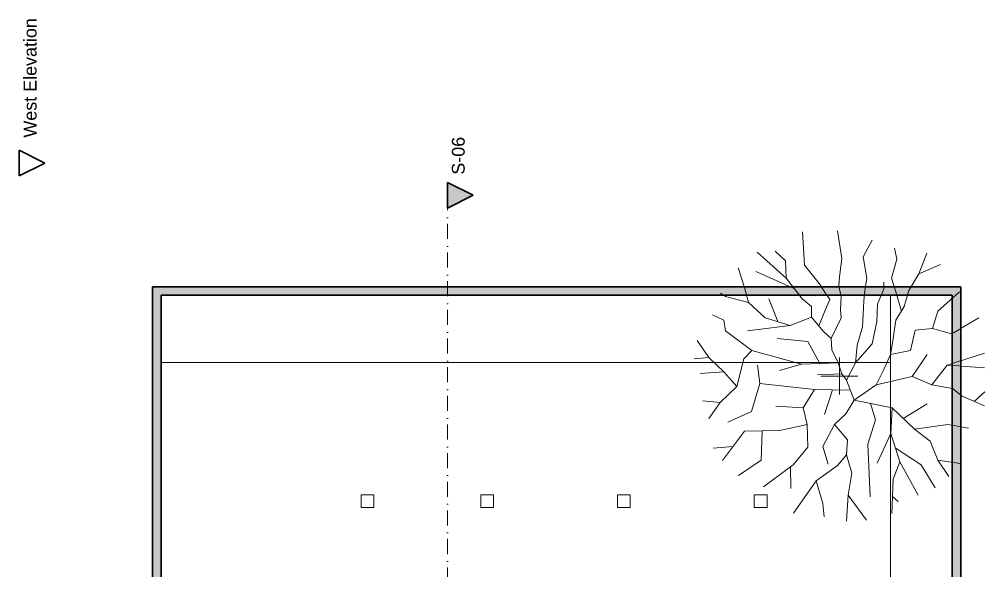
# Model space of a CAD drawing. Header units: millimetres. Extents: x -6000 to 16593, y -11438 to 14364.
# Drawn here: x -6000 to 16593, y 1463 to 14364 of the extents above; entities that cross this region are included whole.
import ezdxf

# ---------------------------------------------------------------- set-up
doc = ezdxf.new("R2010")
doc.units = ezdxf.units.MM
doc.header["$MEASUREMENT"] = 0
doc.linetypes.add('Dot & Dashed', pattern=[670.277762, 352.777767, -176.388884, 0, -141.111112])
doc.linetypes.add('Wipeout_Contour', pattern=[1000, 0, -1000])
for name, color, linetype in [('Interior - Furniture', 7, 'Continuous'), ('Marker - Elevation', 7, 'Continuous'), ('Marker - Section', 7, 'Continuous'), ('Structural - Bearing', 7, 'Continuous')]:
    doc.layers.add(name, color=color, linetype=linetype)
for name, color, linetype, lineweight, true_color in [('Interior - Furniture _Pen_No__4', 7, 'Continuous', 20, 0x029e21), ('Marker - Elevation_Pen_No__25', 7, 'Continuous', 35, 0x40a5ff), ('Marker - Section_Pen_No__25', 7, 'Continuous', 35, 0x40a5ff), ('Marker - Section_Pen_No__85', 7, 'Continuous', 20, 0x80c2ff), ('Structural - Bearing_Pen_No__178', 7, 'Continuous', 15, 0xbda888), ('Structural - Bearing_Pen_No__88', 7, 'Continuous', 20, 0xfd4435), ('Structural - Bearing_Pen_No__89', 7, 'Continuous', 20, 0x71cebe)]:
    doc.layers.add(name, color=color, linetype=linetype, lineweight=lineweight, true_color=true_color)
for name, color, linetype, lineweight in [('Marker - Elevation_Pen_No__6', 5, 'Continuous', 35), ('Marker - Section_Pen_No__6', 5, 'Continuous', 35), ('Structural - Bearing_Pen_No__27', 7, 'Continuous', 35)]:
    doc.layers.add(name, color=color, linetype=linetype, lineweight=lineweight)
doc.styles.add('GENERATED_STYLE_1', font='')
doc.styles.get('GENERATED_STYLE_1').set_extended_font_data('Arial')
pattern_1 = [(45, (0, 350), (-111.3693, 111.3693), [0, -105, 0, -157.5]), (110, (350, 350), (148.0016, 53.8682), [0, -77, 0, -133])]

# ---------------------------------------------------------------- blocks, each defined once
blk = doc.blocks.new('Slab_1_2', base_point=(-2883, -8527))
at = {"layer": 'Structural - Bearing_Pen_No__89', "linetype": 'Continuous', "flags": 128}
blk.add_lwpolyline([(-2883, -8527), (16035, -8527), (16035, 8108), (-2883, 8108)], close=True, dxfattribs=at)
blk = doc.blocks.new('Wall_2_2', base_point=(16035, -8527))
at = {"color": 254, "linetype": 'Wipeout_Contour', "lineweight": 0, "ltscale": 71722.471099}
blk.add_wipeout([(16035, -8527), (16035, 8108), (15835, 7908), (15835, -8327)], dxfattribs=at).dxf.layer = 'Structural - Bearing'
at = {"layer": 'Structural - Bearing_Pen_No__178', "linetype": 'Continuous'}
h = blk.add_hatch(dxfattribs=at)
h.set_pattern_fill('Cut_Stone_0002', color=256, style=0, pattern_type=2)
h.set_pattern_definition(pattern_1)
h.paths.add_polyline_path([(16035, -8527), (16035, 8108), (15835, 7908), (15835, -8327)])
at = {"layer": 'Structural - Bearing_Pen_No__27', "linetype": 'Continuous', "flags": 128}
for points in [[(15835, 7908), (15835, -8327)], [(16035, -8527), (16035, 8108)]]:
    blk.add_lwpolyline(points, dxfattribs=at)
blk = doc.blocks.new('Wall_3_2', base_point=(16035, 8108))
at = {"color": 254, "linetype": 'Wipeout_Contour', "lineweight": 0, "ltscale": 52625.666733}
blk.add_wipeout([(16035, 8108), (-2883, 8108), (-2683, 7908), (15835, 7908)], dxfattribs=at).dxf.layer = 'Structural - Bearing'
at = {"layer": 'Structural - Bearing_Pen_No__178', "linetype": 'Continuous'}
h = blk.add_hatch(dxfattribs=at)
h.set_pattern_fill('Cut_Stone_0002', color=256, style=0, pattern_type=2)
h.set_pattern_definition(pattern_1)
h.paths.add_polyline_path([(16035, 8108), (-2883, 8108), (-2683, 7908), (15835, 7908)])
at = {"layer": 'Structural - Bearing_Pen_No__27', "linetype": 'Continuous', "flags": 128}
for points in [[(16035, 8108), (-2883, 8108)], [(-2683, 7908), (15835, 7908)]]:
    blk.add_lwpolyline(points, dxfattribs=at)
blk = doc.blocks.new('Wall_4_2', base_point=(-2883, 8108))
at = {"color": 254, "linetype": 'Wipeout_Contour', "lineweight": 0, "ltscale": 27357.133669}
blk.add_wipeout([(-2883, 8108), (-2883, -4392), (-2683, -4392), (-2683, 7908)], dxfattribs=at).dxf.layer = 'Structural - Bearing'
at = {"layer": 'Structural - Bearing_Pen_No__178', "linetype": 'Continuous'}
h = blk.add_hatch(dxfattribs=at)
h.set_pattern_fill('Cut_Stone_0002', color=256, style=0, pattern_type=2)
h.set_pattern_definition(pattern_1)
h.paths.add_polyline_path([(-2883, 8108), (-2883, -4392), (-2683, -4392), (-2683, 7908)])
at = {"layer": 'Structural - Bearing_Pen_No__27', "linetype": 'Continuous', "flags": 128}
for points in [[(-2883, 8108), (-2883, -4392)], [(-2683, -4392), (-2683, 7908)], [(-2883, -4392), (-2683, -4392)]]:
    blk.add_lwpolyline(points, dxfattribs=at)
blk = doc.blocks.new('Column_1_2', base_point=(2150, 3089))
at = {"color": 254, "linetype": 'Wipeout_Contour', "lineweight": 0, "ltscale": 15064.898533}
blk.add_wipeout([(2000, 2939), (2300, 2939), (2300, 3239), (2000, 3239)], dxfattribs=at).dxf.layer = 'Structural - Bearing'
at = {"layer": 'Structural - Bearing_Pen_No__88', "linetype": 'Continuous'}
for p, q in [((2300, 3239), (2000, 3239)), ((2000, 3239), (2000, 2939)), ((2300, 2939), (2300, 3239)), ((2000, 2939), (2300, 2939))]:
    blk.add_line(p, q, dxfattribs=at)
blk = doc.blocks.new('Column_2_2', base_point=(4950, 3089))
at = {"color": 254, "linetype": 'Wipeout_Contour', "lineweight": 0, "ltscale": 23345.905772}
blk.add_wipeout([(4800, 2939), (5100, 2939), (5100, 3239), (4800, 3239)], dxfattribs=at).dxf.layer = 'Structural - Bearing'
at = {"layer": 'Structural - Bearing_Pen_No__88', "linetype": 'Continuous'}
for p, q in [((5100, 3239), (4800, 3239)), ((4800, 3239), (4800, 2939)), ((5100, 2939), (5100, 3239)), ((4800, 2939), (5100, 2939))]:
    blk.add_line(p, q, dxfattribs=at)
blk = doc.blocks.new('Column_3_2', base_point=(8150, 3089))
at = {"color": 254, "linetype": 'Wipeout_Contour', "lineweight": 0, "ltscale": 34867.634434}
blk.add_wipeout([(8000, 2939), (8300, 2939), (8300, 3239), (8000, 3239)], dxfattribs=at).dxf.layer = 'Structural - Bearing'
at = {"layer": 'Structural - Bearing_Pen_No__88', "linetype": 'Continuous'}
for p, q in [((8300, 3239), (8000, 3239)), ((8000, 3239), (8000, 2939)), ((8300, 2939), (8300, 3239)), ((8000, 2939), (8300, 2939))]:
    blk.add_line(p, q, dxfattribs=at)
blk = doc.blocks.new('Column_4_2', base_point=(11350, 3089))
at = {"color": 254, "linetype": 'Wipeout_Contour', "lineweight": 0, "ltscale": 47054.779747}
blk.add_wipeout([(11200, 2939), (11500, 2939), (11500, 3239), (11200, 3239)], dxfattribs=at).dxf.layer = 'Structural - Bearing'
at = {"layer": 'Structural - Bearing_Pen_No__88', "linetype": 'Continuous'}
for p, q in [((11500, 3239), (11200, 3239)), ((11200, 3239), (11200, 2939)), ((11500, 2939), (11500, 3239)), ((11200, 2939), (11500, 2939))]:
    blk.add_line(p, q, dxfattribs=at)
blk = doc.blocks.new('Tree Deciduous 09 17')
at = {"layer": 'Interior - Furniture _Pen_No__4', "linetype": 'Continuous'}
for p, q in [((-46, 3398), (57, 2751)), ((-866, 3374), (-816, 2590)), ((764, 3178), (556, 2786)), ((1292, 2989), (1340, 2733)), ((-1244, 2287), (-1927, 2897)), ((-1508, 2923), (-1262, 2697)), ((57, 2751), (3, 2323)), ((556, 2786), (645, 2287)), ((1340, 2733), (1215, 2287)), ((1856, 2394), (2042, 2873)), ((-2221, 2074), (-2373, 2529)), ((-1262, 2697), (-1244, 2287)), ((-816, 2590), (-442, 2127)), ((1856, 2394), (2362, 2609)), ((-1057, 2047), (-1953, 2448)), ((-1244, 2287), (-870, 1806)), ((3, 2323), (-15, 2109)), ((645, 2287), (591, 2002)), ((1215, 2287), (1322, 1967)), ((1625, 2002), (1856, 2394)), ((-2132, 1717), (-2221, 2074)), ((-442, 2127), (-228, 1788)), ((-15, 2109), (39, 1860)), ((894, 1682), (1037, 2038)), ((1037, 2038), (1037, 2198)), ((-2666, 1860), (-2780, 1936)), ((-2132, 1717), (-2666, 1860)), ((39, 1860), (21, 1557)), ((591, 2002), (573, 1753)), ((1322, 1967), (1449, 1516)), ((1518, 1628), (1625, 2002)), ((2305, 1521), (2811, 1972)), ((-1739, 1361), (-2132, 1717)), ((-1445, 1272), (-1650, 1806)), ((-870, 1806), (-656, 1628)), ((-656, 1628), (-656, 1379)), ((-228, 1788), (-353, 1503)), ((573, 1753), (556, 1450)), ((876, 1272), (894, 1682)), ((1322, 1307), (1518, 1628)), ((-2702, 1307), (-2969, 1430)), ((-1151, 1183), (-1739, 1361)), ((-656, 1379), (-1151, 1183)), ((-656, 1379), (-371, 1040)), ((-353, 1503), (-486, 1176)), ((39, 1361), (-193, 880)), ((21, 1557), (39, 1361)), ((556, 1450), (538, 1147)), ((2181, 1111), (2305, 1521)), ((2626, 987), (3264, 1364)), ((-2666, 1058), (-2702, 1307)), ((-1151, 1183), (-2149, 1058)), ((538, 1147), (413, 719)), ((769, 755), (876, 1272)), ((1251, 826), (1322, 1307)), ((-2051, 595), (-2666, 1058)), ((-371, 1040), (-193, 880)), ((1664, 595), (1771, 1076)), ((1771, 1076), (2181, 1111)), ((2181, 1111), (2626, 987)), ((-3058, 434), (-3329, 827)), ((-742, 808), (-1454, 880)), ((-458, 292), (-742, 808)), ((-193, 880), (-175, 612)), ((377, 310), (769, 755)), ((413, 719), (377, 310)), ((1197, 506), (1251, 826)), ((-2238, 399), (-2051, 595)), ((-884, 274), (-2051, 595)), ((-175, 612), (-32, 310)), ((1037, 149), (1197, 506)), ((1197, 506), (1664, 595)), ((1700, -11), (2056, 506)), ((2519, 256), (3396, 537)), ((-3058, 434), (-3399, 403)), ((-2702, 96), (-3058, 434)), ((-2238, 399), (-2399, -243)), ((-1864, -172), (-1918, 256)), ((-884, 274), (-1401, 131)), ((-32, 310), (-884, 274)), ((-32, 310), (53, 47)), ((0, 0), (0, 433)), ((377, 310), (164, -100)), ((2163, -207), (2519, 256)), ((2519, 256), (3397, 194)), ((-2702, 96), (-3257, 58)), ((-2399, -243), (-2702, 96)), ((53, 47), (-510, 24)), ((0, 0), (-433, 0)), ((0, 0), (433, 0)), ((0, 0), (0, -433)), ((53, 47), (164, -100)), ((859, -207), (1037, 149)), ((-1864, -172), (-2060, -831)), ((-581, -314), (-1864, -172)), ((342, -564), (164, -100)), ((342, -564), (859, -207)), ((859, -207), (1700, -11)), ((1700, -11), (2163, -207)), ((2163, -207), (2644, -296)), ((-2399, -243), (-2791, -617)), ((-581, -314), (-849, -742)), ((253, -332), (-581, -314)), ((-164, -323), (-350, -902)), ((2644, -296), (2876, -475)), ((3157, -596), (3399, -372)), ((-2791, -617), (-3198, -584)), ((-2791, -617), (-3059, -992)), ((342, -564), (149, -884)), ((342, -564), (1236, -742)), ((726, -640), (844, -1027)), ((1495, -991), (2056, -653)), ((2876, -475), (3396, -698)), ((-2060, -831), (-2613, -1080)), ((-849, -742), (-1490, -706)), ((-849, -742), (-759, -1134)), ((149, -884), (-118, -1134)), ((1236, -742), (1201, -1348)), ((1236, -742), (1753, -1241)), ((844, -1027), (666, -1597)), ((-2221, -1294), (-2737, -1980)), ((-1401, -1276), (-2221, -1294)), ((-1811, -1285), (-1829, -1971)), ((-759, -1134), (-1401, -1276)), ((-759, -1134), (-742, -1668)), ((-118, -1134), (-385, -1651)), ((-118, -1134), (185, -1490)), ((1201, -1348), (880, -2043)), ((1201, -1348), (1414, -2007)), ((1753, -1241), (2537, -1134)), ((1753, -1241), (2127, -1526)), ((2537, -1134), (3023, -1217)), ((185, -1490), (167, -1847)), ((2127, -1526), (2305, -1971)), ((-2485, -1646), (-2952, -1689)), ((-742, -1668), (-1080, -2078)), ((-385, -1651), (-261, -2060)), ((666, -1597), (720, -2827)), ((1913, -2078), (1308, -1677)), ((-1829, -1971), (-2360, -2329)), ((167, -1847), (-47, -2096)), ((167, -1847), (292, -2274)), ((1414, -2007), (1254, -2417)), ((1414, -2007), (1841, -2787)), ((2305, -1971), (2561, -2351)), ((2305, -1971), (2821, -2046)), ((-1080, -2078), (-1775, -2597)), ((-1149, -2129), (-1134, -2631)), ((-47, -2096), (-546, -2452)), ((2244, -2616), (1913, -2078)), ((-546, -2452), (-1076, -3209)), ((-546, -2452), (-385, -2987)), ((292, -2274), (203, -2791)), ((1254, -2417), (1223, -3220)), ((203, -2791), (169, -3398)), ((203, -2791), (636, -3374)), ((1245, -2816), (1375, -2933)), ((-385, -2987), (-359, -3296))]:
    blk.add_line(p, q, dxfattribs=at)
blk = doc.blocks.new('Hedge Element 3D Linear 17')
at = {"layer": 'Interior - Furniture _Pen_No__4', "linetype": 'Continuous'}
for p, q in [((0, 1451), (16235, 1451)), ((0, 0), (16235, 0))]:
    blk.add_line(p, q, dxfattribs=at)
blk = doc.blocks.new('Hedge Element 3D Linear 17_2')
at = {"layer": 'Interior - Furniture _Pen_No__4', "linetype": 'Continuous'}
for p, q in [((0, 1571), (17070, 1571)), ((0, 0), (17070, 0))]:
    blk.add_line(p, q, dxfattribs=at)
blk = doc.blocks.new('Cutting Plane_1_2', base_point=(4020, 10249))
at = {"layer": 'Marker - Section_Pen_No__25', "linetype": 'Continuous'}
for points in [[(4020, 10549), (4020, 9949), (4620, 10249)], [(4020, -10392), (4020, -9792), (4620, -10092)]]:
    blk.add_hatch(color=256, dxfattribs=at).paths.add_polyline_path(points)
for p, q in [((4020, 10549), (4020, 9949)), ((4620, 10249), (4020, 10549)), ((4020, 9949), (4620, 10249)), ((4020, -9792), (4620, -10092)), ((4020, -10392), (4020, -9792)), ((4620, -10092), (4020, -10392))]:
    blk.add_line(p, q, dxfattribs=at)
at = {"layer": 'Marker - Section_Pen_No__85', "linetype": 'Dot & Dashed'}
blk.add_line((4020, 10249), (4020, -10092), dxfattribs=at)
at = {"layer": 'Marker - Section_Pen_No__6', "char_height": 300, "rotation": 90, "style": 'GENERATED_STYLE_1'}
for insert, attachment_point in [((4428, 10729), 7), ((4428, -10572), 9)]:
    blk.add_mtext('\\A1;{\\fArial|b0|i0|c0|p34;S-06}', dxfattribs=dict(at, insert=insert, attachment_point=attachment_point))
blk = doc.blocks.new('Elevation_2_2', base_point=(-6000, 23000))
at = {"layer": 'Marker - Elevation_Pen_No__6', "insert": (-5592, 11480), "char_height": 300, "attachment_point": 7, "rotation": 90, "style": 'GENERATED_STYLE_1'}
blk.add_mtext('\\A1;{\\fArial|b0|i0|c0|p34; West Elevation}', dxfattribs=at)
at = {"color": 254, "linetype": 'Wipeout_Contour', "lineweight": 0, "ltscale": 37315.351783}
blk.add_wipeout([(-6000, 11300), (-6000, 10700), (-5400, 11000)], dxfattribs=at).dxf.layer = 'Marker - Elevation'
at = {"layer": 'Marker - Elevation_Pen_No__25', "linetype": 'Continuous'}
for p, q in [((-6000, 11300), (-6000, 10700)), ((-5400, 11000), (-6000, 11300)), ((-6000, 10700), (-5400, 11000))]:
    blk.add_line(p, q, dxfattribs=at)

msp = doc.modelspace()

# ---------------------------------------------------------------- block references
at = {"layer": 'Marker - Elevation', "color": 151, "lineweight": 20, "true_color": 0x80c2ff}
msp.add_blockref('Elevation_2_2', (-6000, 23000), dxfattribs=at)
at = {"layer": 'Structural - Bearing', "color": 123, "linetype": 'Continuous', "lineweight": 20, "true_color": 0x71cebe}
msp.add_blockref('Slab_1_2', (-2883, -8527), dxfattribs=at)

# ---------------------------------------------------------------- next in the draw order: block references
at = {"layer": 'Structural - Bearing'}
msp.add_blockref('Wall_2_2', (16035, -8527), dxfattribs=at)
at = {"layer": 'Structural - Bearing', "color": 14, "lineweight": 35, "true_color": 0xa80f02}
for name, p in [('Column_1_2', (2150, 3089)), ('Column_2_2', (4950, 3089)), ('Column_3_2', (8150, 3089)), ('Column_4_2', (11350, 3089))]:
    msp.add_blockref(name, p, dxfattribs=at)

# ---------------------------------------------------------------- next in the draw order: block references
at = {"layer": 'Structural - Bearing'}
msp.add_blockref('Wall_3_2', (16035, 8108), dxfattribs=at)

# ---------------------------------------------------------------- next in the draw order: block references
at = {"layer": 'Interior - Furniture', "color": 104, "linetype": 'Continuous', "lineweight": 20, "true_color": 0x029e21, "zscale": 1000}
msp.add_blockref('Tree Deciduous 09 17', (13194, 6018), dxfattribs=at)
at = {"layer": 'Interior - Furniture', "color": 104, "linetype": 'Continuous', "lineweight": 20, "true_color": 0x029e21, "xscale": -1, "zscale": 1000, "rotation": 90}
msp.add_blockref('Hedge Element 3D Linear 17', (15838, 7908), dxfattribs=at)
at = {"layer": 'Marker - Section', "color": 151, "lineweight": 20, "true_color": 0x80c2ff}
msp.add_blockref('Cutting Plane_1_2', (4020, 10249), dxfattribs=at)
at = {"layer": 'Structural - Bearing'}
msp.add_blockref('Wall_4_2', (-2883, 8108), dxfattribs=at)

# ---------------------------------------------------------------- next in the draw order: block references
at = {"layer": 'Interior - Furniture', "color": 104, "linetype": 'Continuous', "lineweight": 20, "true_color": 0x029e21, "xscale": -1, "zscale": 1000, "rotation": 180}
msp.add_blockref('Hedge Element 3D Linear 17_2', (-2683, 7908), dxfattribs=at)

doc.saveas('drawing.dxf')
